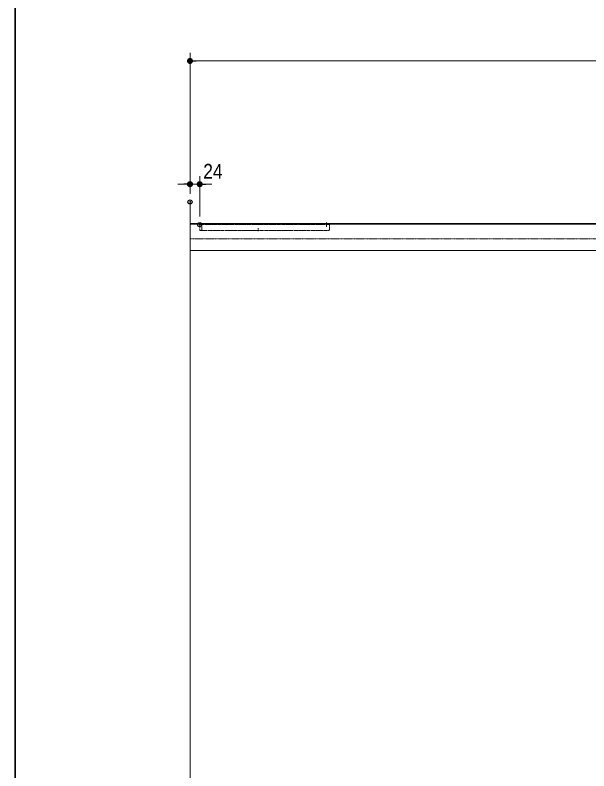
# Model space of a CAD drawing. Units: millimetres, scale not verified. Extents: x -6062 to 6062, y -3045 to 3045.
# Drawn here: x -5788 to -4367, y -1175 to 695 of the extents above; entities that cross this region are included whole.
import ezdxf
from ezdxf.enums import TextEntityAlignment as Align

# ---------------------------------------------------------------- set-up
doc = ezdxf.new("R2010")
doc.units = ezdxf.units.MM
doc.header["$LTSCALE"] = 20
doc.header["$PDMODE"] = 32
doc.header["$PDSIZE"] = 10
for name, pattern in [('USER2', [2.91, 1.76, -0.4, 0.35, -0.4]), ('USER3', [1.11, 0.71, -0.4]), ('USER4', [10.5, 8, -0.5, 0.5, -0.5, 0.5, -0.5])]:
    doc.linetypes.add(name, pattern=pattern)
for name, color, linetype, lineweight in [('0-0_1図面枠', 7, 'Continuous', 20), ('0-1_3一般', 7, 'Continuous', 15), ('0-2_2寸法-1', 7, 'Continuous', 15), ('0-3_0', 7, 'Continuous', 25), ('0-5_2寸法-2', 7, 'Continuous', 15)]:
    doc.layers.add(name, color=color, linetype=linetype, lineweight=lineweight)
doc.layers.add('0-4_Defpoints', color=7, linetype='Continuous')
doc.styles.add('ＭＳ Ｐゴシック', font='')
doc.styles.get('ＭＳ Ｐゴシック').set_extended_font_data('MS PGothic')

# ---------------------------------------------------------------- blocks, each defined once
blk = doc.blocks.new('グループ-2')
at = {"layer": '0-0_1図面枠', "lineweight": 35}
blk.add_lwpolyline([(-80000, 55400), (80000, 55400), (80000, -55400), (-80000, -55400)], close=True, dxfattribs=at)
blk = doc.blocks.new('図面枠')
at = {"layer": '0-0_1図面枠'}
blk.add_blockref('グループ-2', (0, 0), dxfattribs=at)
blk = doc.blocks.new('_Dot')
at = {"layer": '0-3_0'}
blk.add_line((-10, 0), (-20, 0), dxfattribs=at)
for points in [[(0, 0), (-10, 0), (-9.92, 1.25)], [(0, 0), (-9.92, -1.25), (-10, 0)], [(0, 0), (-9.92, 1.25), (-9.69, 2.49)], [(0, 0), (-9.69, -2.49), (-9.92, -1.25)], [(0, 0), (-9.69, 2.49), (-9.3, 3.68)], [(0, 0), (-9.3, -3.68), (-9.69, -2.49)], [(0, 0), (-9.3, 3.68), (-8.76, 4.82)], [(0, 0), (-8.76, -4.82), (-9.3, -3.68)], [(0, 0), (-8.76, 4.82), (-8.09, 5.88)], [(0, 0), (-8.09, -5.88), (-8.76, -4.82)], [(0, 0), (-8.09, 5.88), (-7.29, 6.85)], [(0, 0), (-7.29, -6.85), (-8.09, -5.88)], [(0, 0), (-7.29, 6.85), (-6.37, 7.71)], [(0, 0), (-6.37, -7.71), (-7.29, -6.85)], [(0, 0), (-6.37, 7.71), (-5.36, 8.44)], [(0, 0), (-5.36, -8.44), (-6.37, -7.71)], [(0, 0), (-5.36, 8.44), (-4.26, 9.05)], [(0, 0), (-4.26, -9.05), (-5.36, -8.44)], [(0, 0), (-4.26, 9.05), (-3.09, 9.51)], [(0, 0), (-3.09, -9.51), (-4.26, -9.05)], [(0, 0), (-3.09, 9.51), (-1.87, 9.82)], [(0, 0), (-1.87, -9.82), (-3.09, -9.51)], [(0, 0), (-1.87, 9.82), (-0.63, 9.98)], [(0, 0), (-0.63, -9.98), (-1.87, -9.82)], [(0, 0), (-0.63, 9.98), (0.63, 9.98)], [(0, 0), (0.63, -9.98), (-0.63, -9.98)], [(0, 0), (0.63, 9.98), (1.87, 9.82)], [(0, 0), (1.87, 9.82), (3.09, 9.51)], [(0, 0), (3.09, 9.51), (4.26, 9.05)], [(0, 0), (4.26, 9.05), (5.36, 8.44)], [(0, 0), (5.36, 8.44), (6.37, 7.71)], [(0, 0), (6.37, 7.71), (7.29, 6.85)], [(0, 0), (7.29, 6.85), (8.09, 5.88)], [(0, 0), (8.09, 5.88), (8.76, 4.82)], [(0, 0), (8.76, 4.82), (9.3, 3.68)], [(0, 0), (9.3, 3.68), (9.69, 2.49)], [(0, 0), (9.69, 2.49), (9.92, 1.25)], [(0, 0), (9.92, 1.25), (10, 0)], [(0, 0), (1.87, -9.82), (0.63, -9.98)], [(0, 0), (3.09, -9.51), (1.87, -9.82)], [(0, 0), (4.26, -9.05), (3.09, -9.51)], [(0, 0), (5.36, -8.44), (4.26, -9.05)], [(0, 0), (6.37, -7.71), (5.36, -8.44)], [(0, 0), (7.29, -6.85), (6.37, -7.71)], [(0, 0), (8.09, -5.88), (7.29, -6.85)], [(0, 0), (8.76, -4.82), (8.09, -5.88)], [(0, 0), (9.3, -3.68), (8.76, -4.82)], [(0, 0), (9.69, -2.49), (9.3, -3.68)], [(0, 0), (9.92, -1.25), (9.69, -2.49)], [(0, 0), (10, 0), (9.92, -1.25)]]:
    blk.add_solid(points, dxfattribs=at)
blk = doc.blocks.new('グループ-33')
at = {"layer": '0-1_3一般'}
for p, q in [((-71341.9, 4660), (-71341.9, 3600)), ((-71341.9, 3600), (-71341.9, -43400)), ((-71341.9, 3559.9), (-71341.9, 2259.9)), ((21598.1, 3559.9), (-71341.9, 3559.9)), ((-71341.9, 2259.9), (21598.1, 2259.9))]:
    blk.add_line(p, q, dxfattribs=at)
at = {"layer": '0-1_3一般', "linetype": 'USER3'}
for p, q in [((-71341.9, 3600), (-71341.9, 2830)), ((21598.1, 3600), (-71341.9, 3600)), ((-71341.9, 2830), (21598.1, 2830))]:
    blk.add_line(p, q, dxfattribs=at)
at = {"layer": '0-1_3一般', "linetype": 'USER4'}
for p, q in [((-70861.9, 3540), (-70861.9, 3250)), ((-70711.9, 3540), (-70861.9, 3540)), ((-70761.9, 3232.7), (-70761.9, 3570.3)), ((-64761.9, 3540), (-70711.9, 3540)), ((-64721.9, 3540), (-64761.9, 3540)), ((-64581.9, 3431.4), (-64581.9, 3654.9)), ((-70861.9, 3250), (-68283.9, 3250)), ((-68283.9, 3250), (-64481.9, 3250))]:
    blk.add_line(p, q, dxfattribs=at)
at = {"layer": '0-1_3一般', "linetype": 'USER2'}
blk.add_line((-67975.9, 3362), (-67975.9, 3220), dxfattribs=at)
at = {"layer": '0-1_3一般'}
blk.add_lwpolyline([(21598.1, 4660), (21598.1, 3600), (-71341.9, 3600), (-71341.9, 4660)], dxfattribs=at)
at = {"layer": '0-1_3一般', "linetype": 'USER4'}
blk.add_lwpolyline([(-64441.9, 3290), (-64441.9, 3540), (-64781.9, 3540), (-64761.9, 3540)], dxfattribs=at)
blk.add_arc((-64481.9, 3290), 40, 270, 0, dxfattribs=at)

msp = doc.modelspace()

# ---------------------------------------------------------------- linework, layer by layer
at = {"layer": '0-2_2寸法-1'}
for p, q in [((-5354.6, 297), (-5354.6, 602)), ((-5339.59, 582), (-722.6, 582))]:
    msp.add_line(p, q, dxfattribs=at)
at = {"layer": '0-4_Defpoints'}
for p in [(-5354.6, 277), (-5354.6, 233), (-5330.59, 177)]:
    msp.add_point(p, dxfattribs=at)
at = {"layer": '0-5_2寸法-2'}
for p, q in [((-5354.6, 253), (-5354.6, 297)), ((-5330.59, 197), (-5330.59, 297)), ((-5369.6, 277), (-5384.61, 277)), ((-5330.59, 277), (-5354.6, 277)), ((-5315.59, 277), (-5300.58, 277))]:
    msp.add_line(p, q, dxfattribs=at)

# ---------------------------------------------------------------- block references
at = {"layer": '0-0_1図面枠', "xscale": 0.05, "yscale": 0.05}
msp.add_blockref('図面枠', (-1787.5, 0), dxfattribs=at)
at = {"layer": '0-1_3一般', "xscale": 0.05, "yscale": 0.05}
msp.add_blockref('グループ-33', (-1787.5, 0), dxfattribs=at)
at = {"layer": '0-2_2寸法-1', "xscale": 0.7503418, "yscale": 0.7503418, "rotation": 180}
msp.add_blockref('_Dot', (-5354.6, 582), dxfattribs=at)
at = {"layer": '0-5_2寸法-2', "xscale": 0.7503418, "yscale": 0.7503418}
msp.add_blockref('_Dot', (-5354.6, 277), dxfattribs=at)
at = {"layer": '0-5_2寸法-2', "xscale": 0.7503418, "yscale": 0.7503418, "rotation": 180}
msp.add_blockref('_Dot', (-5330.59, 277), dxfattribs=at)

# ---------------------------------------------------------------- texts
at = {"layer": '0-5_2寸法-2', "style": 'ＭＳ Ｐゴシック', "width": 0.9}
msp.add_text('24', height=36.66, dxfattribs=at).set_placement((-5321.88, 279.48), align=Align.BOTTOM_LEFT)

doc.saveas('drawing.dxf')
